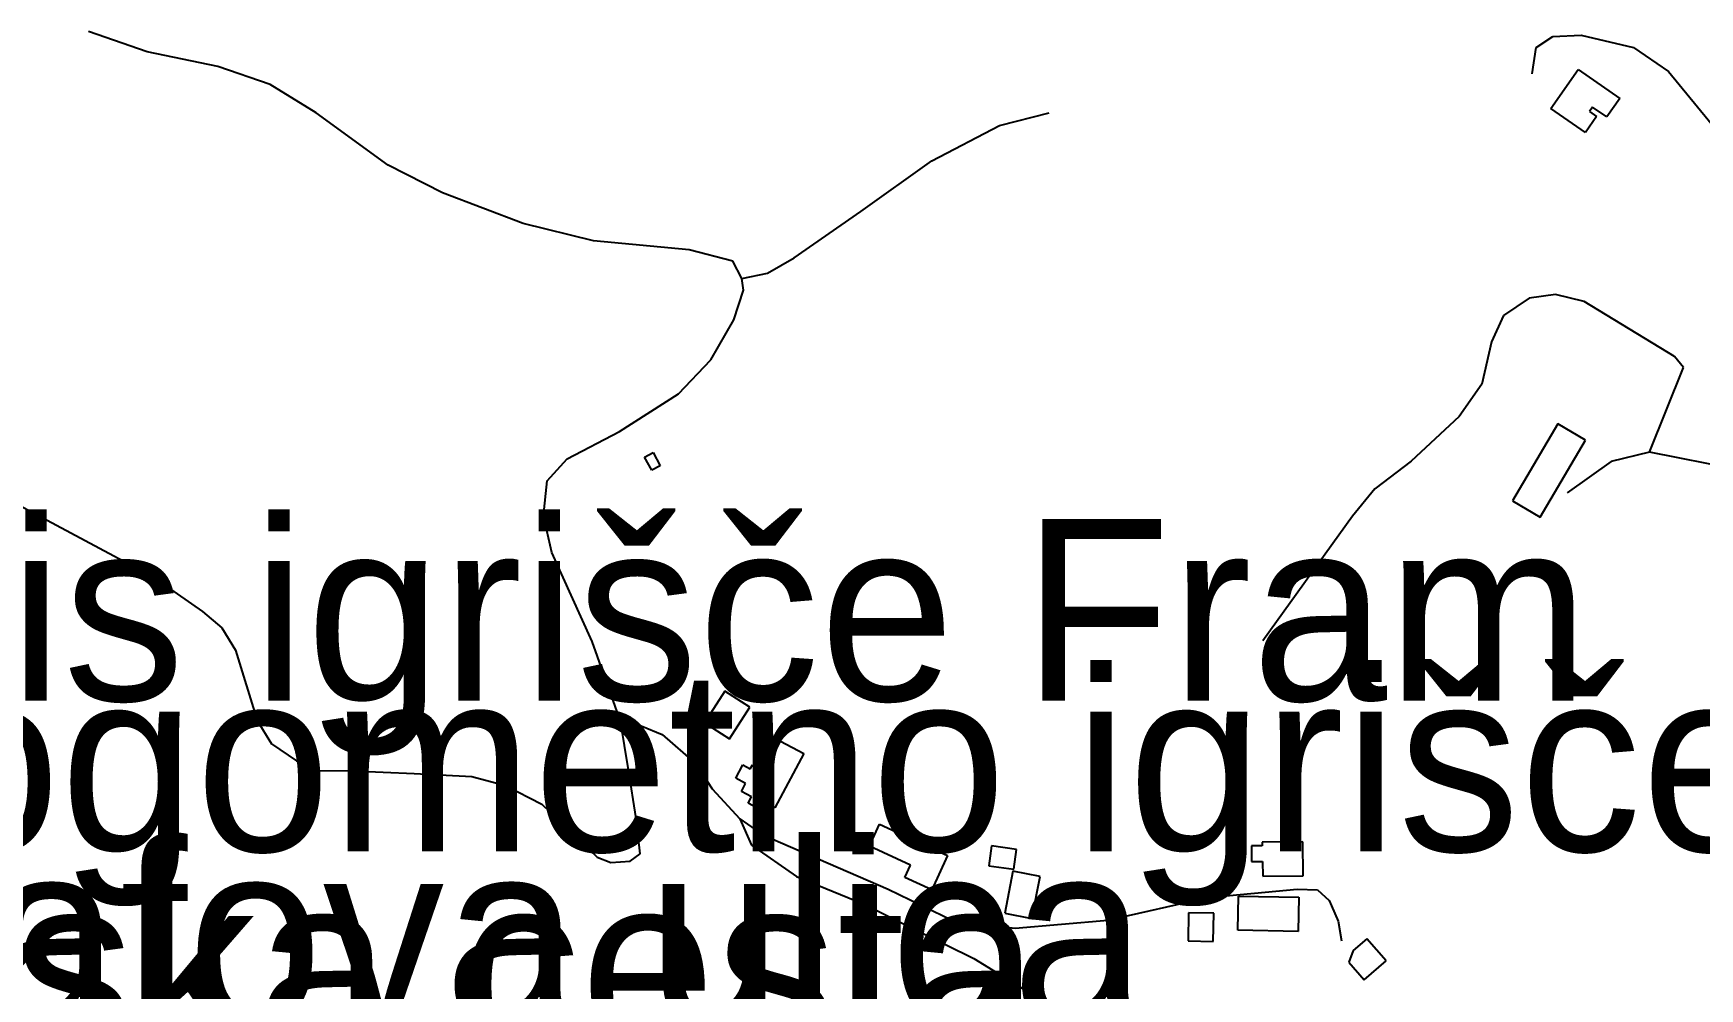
# Model space of a CAD drawing. Extents: x -8864 to 13231, y -7697 to 8949.
# Drawn here: x -4555 to -3987, y -2415 to -2089 of the extents above; entities that cross this region are included whole.
import ezdxf

# ---------------------------------------------------------------- set-up
doc = ezdxf.new("R2010")
doc.units = 0
for name, color, linetype in [('OSM_BUILDING_YES', 9, 'CONTINUOUS'), ('OSM_HIGHWAY_RESIDENTIAL', 8, 'CONTINUOUS'), ('OSM_HIGHWAY_SERVICE', 8, 'CONTINUOUS'), ('OSM_HIGHWAY_TRACK', 8, 'CONTINUOUS'), ('OSM_HIGHWAY_UNCLASSIFIED', 8, 'CONTINUOUS'), ('OSM_LABELS', 8, 'CONTINUOUS')]:
    doc.layers.add(name, color=color, linetype=linetype)

msp = doc.modelspace()

# ---------------------------------------------------------------- linework, layer by layer
at = {"layer": 'OSM_BUILDING_YES'}
for p, q in [((-4037.496615, -2114.782951), (-4028.224026, -2101.472919)), ((-4028.224026, -2101.472919), (-4014.04332, -2111.369267)), ((-4025.704883, -2123.011376), (-4037.496615, -2114.782951)), ((-4023.300595, -2114.293694), (-4024.387885, -2115.861542)), ((-4018.43842, -2117.674019), (-4023.300595, -2114.293694)), ((-4014.04332, -2111.369267), (-4018.43842, -2117.674019)), ((-4021.922341, -2117.573944), (-4025.704883, -2123.011376)), ((-4024.387885, -2115.861542), (-4021.922341, -2117.573944)), ((-4035.107641, -2222.441879), (-4050.590032, -2248.750599)), ((-4025.704883, -2227.979387), (-4035.107641, -2222.441879)), ((-4041.179617, -2254.288106), (-4025.704883, -2227.979387)), ((-4346.799865, -2233.783762), (-4343.905531, -2232.249272)), ((-4344.372606, -2238.331634), (-4346.799865, -2233.783762)), ((-4343.905531, -2232.249272), (-4341.485929, -2236.797144)), ((-4341.485929, -2236.797144), (-4344.372606, -2238.331634)), ((-4050.590032, -2248.750599), (-4041.179617, -2254.288106)), ((-4319.472144, -2313.699556), (-4326.409358, -2324.496583)), ((-4310.858054, -2319.225944), (-4319.472144, -2313.699556)), ((-4317.787611, -2330.03409), (-4310.858054, -2319.225944)), ((-4326.409358, -2324.496583), (-4317.787611, -2330.03409)), ((-4305.827426, -2341.042388), (-4300.421606, -2330.801335)), ((-4300.421606, -2330.801335), (-4292.5043, -2334.982265)), ((-4292.5043, -2334.982265), (-4302.312877, -2353.562937)), ((-4315.727886, -2343.488676), (-4313.285313, -2338.862968)), ((-4313.285313, -2338.862968), (-4310.727886, -2340.219546)), ((-4310.727886, -2340.219546), (-4309.992817, -2338.829609)), ((-4309.992817, -2338.829609), (-4305.827426, -2341.042388)), ((-4312.328192, -2345.290034), (-4315.727886, -2343.488676)), ((-4313.744731, -2347.980952), (-4312.328192, -2345.290034)), ((-4310.329723, -2349.782309), (-4313.744731, -2347.980952)), ((-4311.493583, -2351.983969), (-4310.329723, -2349.782309)), ((-4306.753919, -2354.485855), (-4311.493583, -2351.983969)), ((-4305.406292, -2351.928371), (-4306.753919, -2354.485855)), ((-4302.312877, -2353.562937), (-4305.406292, -2351.928371)), ((-4270.10001, -2366.65058), (-4266.646717, -2359.133803)), ((-4266.646717, -2359.133803), (-4243.423131, -2369.819635)), ((-4122.213317, -2365.160568), (-4136.064773, -2365.316241)), ((-4136.064773, -2365.316241), (-4136.049459, -2366.539385)), ((-4122.083148, -2376.769318), (-4122.213317, -2365.160568)), ((-4256.049472, -2373.111005), (-4270.10001, -2366.65058)), ((-4243.423131, -2369.819635), (-4248.821294, -2381.5507)), ((-4228.400158, -2366.594982), (-4229.318995, -2373.388992)), ((-4219.916237, -2367.74029), (-4228.400158, -2366.594982)), ((-4220.835073, -2374.5343), (-4219.916237, -2367.74029)), ((-4136.049459, -2366.539385), (-4139.747775, -2366.583863)), ((-4139.747775, -2366.583863), (-4139.686519, -2371.943458)), ((-4257.986685, -2377.336412), (-4256.049472, -2373.111005)), ((-4229.318995, -2373.388992), (-4220.835073, -2374.5343)), ((-4221.09541, -2375.156992), (-4223.905518, -2389.590093)), ((-4211.822821, -2376.958349), (-4221.09541, -2375.156992)), ((-4214.632929, -2391.40257), (-4211.822821, -2376.958349)), ((-4139.686519, -2371.943458), (-4135.903977, -2371.89898)), ((-4135.903977, -2371.89898), (-4135.850378, -2376.924991)), ((-4135.850378, -2376.924991), (-4122.083148, -2376.769318)), ((-4248.821294, -2381.5507), (-4257.986685, -2377.336412)), ((-4144.395555, -2395.34999), (-4144.158189, -2383.674523)), ((-4144.158189, -2383.674523), (-4123.522658, -2384.097064)), ((-4123.522658, -2384.097064), (-4123.767681, -2395.78365)), ((-4223.905518, -2389.590093), (-4214.632929, -2391.40257)), ((-4161.141345, -2389.401062), (-4161.279171, -2399.019423)), ((-4152.603825, -2389.534496), (-4161.141345, -2389.401062)), ((-4152.741651, -2399.152857), (-4152.603825, -2389.534496)), ((-4161.279171, -2399.019423), (-4152.741651, -2399.152857)), ((-4123.767681, -2395.78365), (-4144.395555, -2395.34999)), ((-4100.291415, -2398.241058), (-4104.985137, -2402.288554)), ((-4093.760021, -2405.802313), (-4100.291415, -2398.241058)), ((-4104.985137, -2402.288554), (-4106.447618, -2406.302691)), ((-4106.447618, -2406.302691), (-4101.271507, -2412.296097)), ((-4101.271507, -2412.296097), (-4093.760021, -2405.802313))]:
    msp.add_line(p, q, dxfattribs=at)
at = {"layer": 'OSM_HIGHWAY_RESIDENTIAL'}
for p, q in [((-4355.061734, -2324.029564), (-4347.956067, -2325.586293)), ((-4347.956067, -2325.586293), (-4340.842743, -2328.521839)), ((-4340.842743, -2328.521839), (-4329.380261, -2338.529383)), ((-4329.380261, -2338.529383), (-4323.737075, -2347.091392)), ((-4323.737075, -2347.091392), (-4314.273062, -2357.287967)), ((-4314.273062, -2357.287967), (-4306.44764, -2362.747638)), ((-4306.44764, -2362.747638), (-4287.519614, -2370.942704)), ((-4287.519614, -2370.942704), (-4263.68347, -2381.317191)), ((-4263.68347, -2381.317191), (-4241.110726, -2392.236532)), ((-4154.48744, -2384.230498), (-4124.096931, -2381.317191)), ((-4124.096931, -2381.317191), (-4117.213316, -2381.53958)), ((-4188.698776, -2391.880709), (-4154.48744, -2384.230498)), ((-4241.110726, -2392.236532), (-4220.367998, -2394.604984)), ((-4220.367998, -2394.604984), (-4188.698776, -2391.880709))]:
    msp.add_line(p, q, dxfattribs=at)
at = {"layer": 'OSM_HIGHWAY_SERVICE'}
for p, q in [((-4042.519587, -2093.978381), (-4036.876401, -2090.208873)), ((-4036.876401, -2090.208873), (-4027.236277, -2089.741854)), ((-4027.236277, -2089.741854), (-4009.372569, -2093.978381)), ((-4043.936126, -2102.918453), (-4042.519587, -2093.978381)), ((-4009.372569, -2093.978381), (-3997.381756, -2102.206805)), ((-3997.381756, -2102.206805), (-3954.349592, -2154.657452)), ((-4248.760038, -2132.618618), (-4225.64365, -2120.609566)), ((-4225.64365, -2120.609566), (-4208.721749, -2116.239605)), ((-4272.963716, -2149.920548), (-4248.760038, -2132.618618)), ((-4295.71257, -2165.754706), (-4272.963716, -2149.920548)), ((-4304.916246, -2171.036465), (-4295.71257, -2165.754706)), ((-4313.614563, -2172.793345), (-4304.916246, -2171.036465)), ((-4117.213316, -2381.53958), (-4113.247006, -2385.153416)), ((-4113.247006, -2385.153416), (-4112.397083, -2387.054849)), ((-4112.397083, -2387.054849), (-4110.077021, -2392.236532)), ((-4110.077021, -2392.236532), (-4108.989732, -2398.974945))]:
    msp.add_line(p, q, dxfattribs=at)
at = {"layer": 'OSM_HIGHWAY_TRACK'}
for p, q in [((-4044.977474, -2179.498399), (-4053.75236, -2185.425088)), ((-4035.995849, -2178.275254), (-4044.977474, -2179.498399)), ((-4026.194929, -2180.732662), (-4035.995849, -2178.275254)), ((-3995.37563, -2199.513485), (-4026.194929, -2180.732662)), ((-4053.75236, -2185.425088), (-4057.833524, -2194.409638)), ((-4057.833524, -2194.409638), (-4061.10305, -2208.909457)), ((-3992.312843, -2203.182918), (-3995.37563, -2199.513485)), ((-4003.844238, -2232.138077), (-3992.312843, -2203.182918)), ((-4061.10305, -2208.909457), (-4068.859559, -2219.928874)), ((-4068.859559, -2219.928874), (-4085.184216, -2235.251535)), ((-4085.184216, -2235.251535), (-4097.634447, -2244.636387)), ((-4097.634447, -2244.636387), (-4105.191875, -2254.032358)), ((-4105.191875, -2254.032358), (-4135.804436, -2296.50882)), ((-4314.273062, -2357.287967), (-4310.299095, -2366.361473)), ((-4310.299095, -2366.361473), (-4294.931559, -2377.002827)), ((-4294.931559, -2377.002827), (-4272.47367, -2386.265365)), ((-4272.47367, -2386.265365), (-4234.449164, -2404.99059)), ((-4234.449164, -2404.99059), (-4176.332771, -2440.661923))]:
    msp.add_line(p, q, dxfattribs=at)
at = {"layer": 'OSM_HIGHWAY_UNCLASSIFIED'}
for p, q in [((-4516.516576, -2095.457273), (-4536.56252, -2088.485351)), ((-4492.404782, -2100.405447), (-4516.516576, -2095.457273)), ((-4474.533417, -2106.565646), (-4492.404782, -2100.405447)), ((-4458.943828, -2116.317441), (-4474.533417, -2106.565646)), ((-4434.280732, -2134.09751), (-4458.943828, -2116.317441)), ((-4415.79681, -2143.549079), (-4434.280732, -2134.09751)), ((-4388.277664, -2154.023641), (-4415.79681, -2143.549079)), ((-4364.250097, -2159.983689), (-4388.277664, -2154.023641)), ((-4331.63141, -2162.997072), (-4364.250097, -2159.983689)), ((-4316.646722, -2166.955611), (-4331.63141, -2162.997072)), ((-4313.614563, -2172.793345), (-4316.646722, -2166.955611)), ((-4316.394042, -2186.903981), (-4313.109203, -2176.82972)), ((-4313.109203, -2176.82972), (-4313.614563, -2172.793345)), ((-4324.204151, -2200.658793), (-4316.394042, -2186.903981)), ((-4335.291441, -2212.167468), (-4324.204151, -2200.658793)), ((-4355.421612, -2225.110558), (-4335.291441, -2212.167468)), ((-4373.28532, -2234.361975), (-4355.421612, -2225.110558)), ((-4380.061737, -2241.956589), (-4373.28532, -2234.361975)), ((-4003.844238, -2232.138077), (-4016.952968, -2235.307132)), ((-3961.080068, -2240.688967), (-4003.844238, -2232.138077)), ((-4016.952968, -2235.307132), (-4031.960627, -2246.048562)), ((-4381.294509, -2253.876685), (-4380.061737, -2241.956589)), ((-4565.314437, -2247.505216), (-4514.923926, -2274.425508)), ((-4378.423146, -2266.408353), (-4381.294509, -2253.876685)), ((-4364.663573, -2296.820166), (-4378.423146, -2266.408353)), ((-4514.923926, -2274.425508), (-4497.726375, -2286.534635)), ((-4497.726375, -2286.534635), (-4491.034184, -2292.138859)), ((-4491.034184, -2292.138859), (-4486.424689, -2299.78907)), ((-4355.061734, -2324.029564), (-4364.663573, -2296.820166)), ((-4486.424689, -2299.78907), (-4479.051028, -2323.729338)), ((-4479.051028, -2323.729338), (-4474.127597, -2331.746492)), ((-4352.351167, -2340.575369), (-4355.061734, -2324.029564)), ((-4474.127597, -2331.746492), (-4465.590077, -2337.550867)), ((-4465.590077, -2337.550867), (-4458.499724, -2340.842237)), ((-4458.499724, -2340.842237), (-4446.608452, -2340.986791)), ((-4446.608452, -2340.986791), (-4425.452247, -2341.809633)), ((-4425.452247, -2341.809633), (-4405.735553, -2342.832626)), ((-4405.735553, -2342.832626), (-4394.234786, -2345.923845)), ((-4349.671228, -2357.22125), (-4352.351167, -2340.575369)), ((-4394.234786, -2345.923845), (-4381.82284, -2352.373151)), ((-4381.82284, -2352.373151), (-4363.017325, -2370.36449)), ((-4348.369544, -2369.219183), (-4349.671228, -2357.22125)), ((-4363.017325, -2370.36449), (-4358.292975, -2372.221446)), ((-4351.723296, -2371.810024), (-4348.369544, -2369.219183)), ((-4358.292975, -2372.221446), (-4351.723296, -2371.810024))]:
    msp.add_line(p, q, dxfattribs=at)

# ---------------------------------------------------------------- texts
at = {"layer": 'OSM_LABELS'}
for s, p in [('tenis igrišče Fram', (-4679.025016, -2316.979806)), ('nogometno igrišče Fram', (-4638.502807, -2368.429699)), ('Cafova ulica', (-4631.920083, -2427.21733)), ('Pohorska cesta', (-4783.773728, -2438.175829))]:
    msp.add_text(s, height=62.042552, dxfattribs=at).set_placement(p)

doc.saveas('drawing.dxf')
